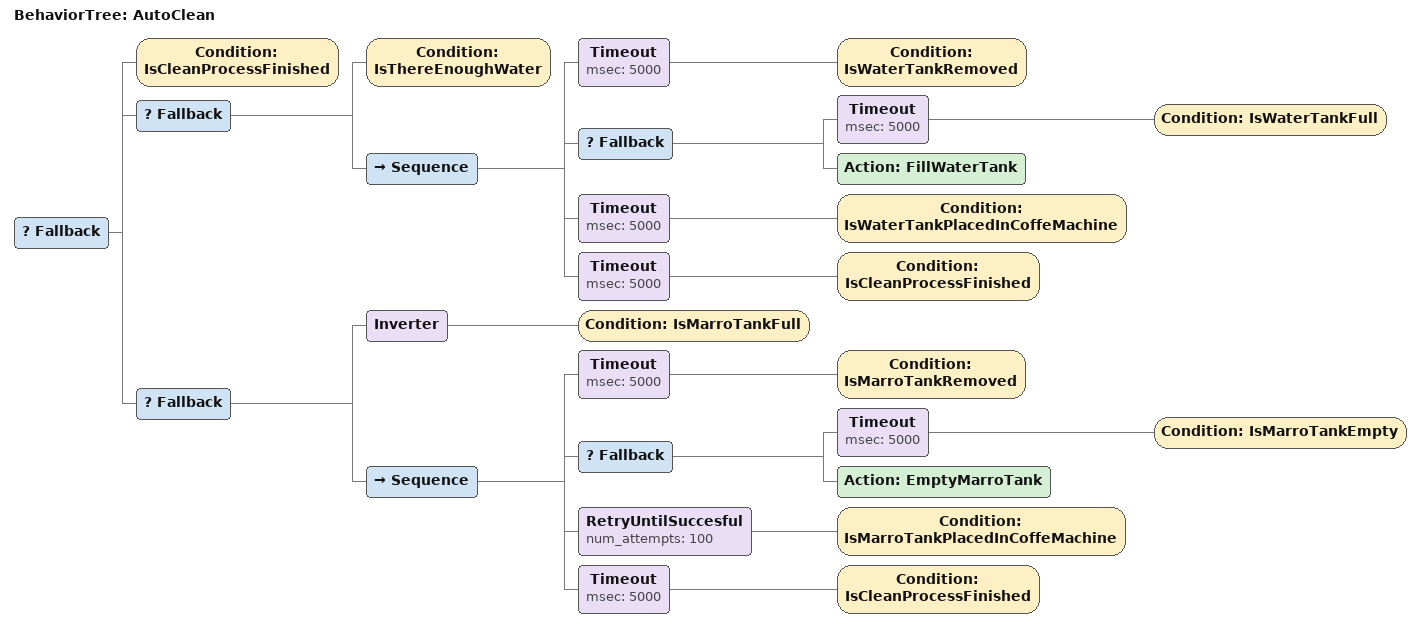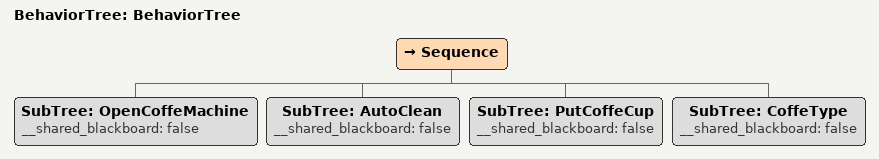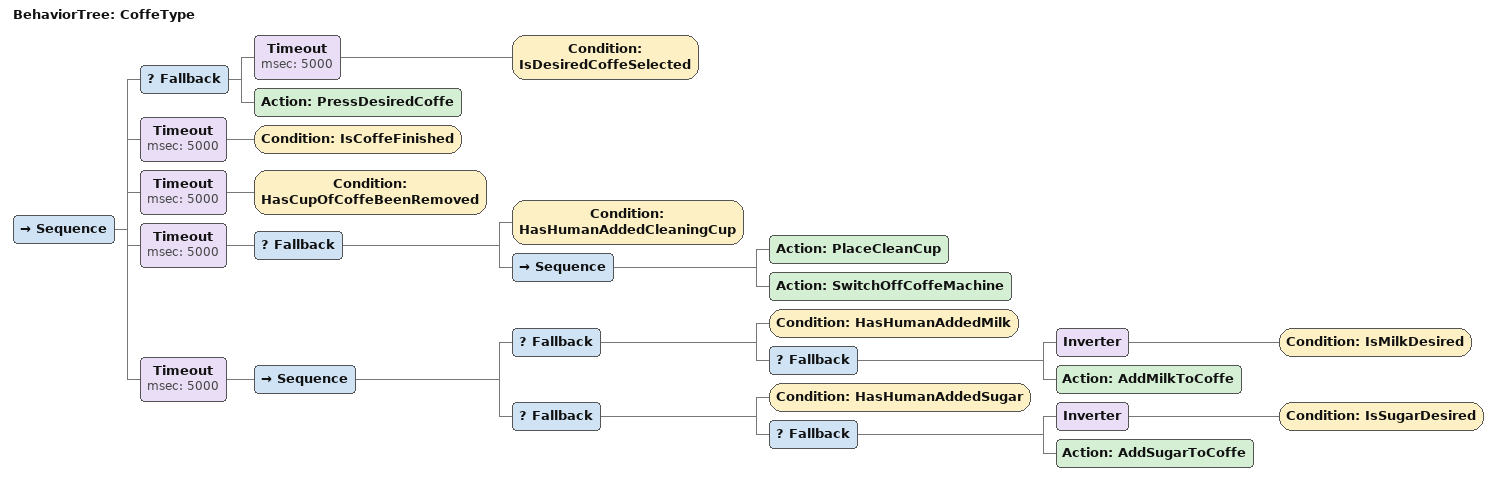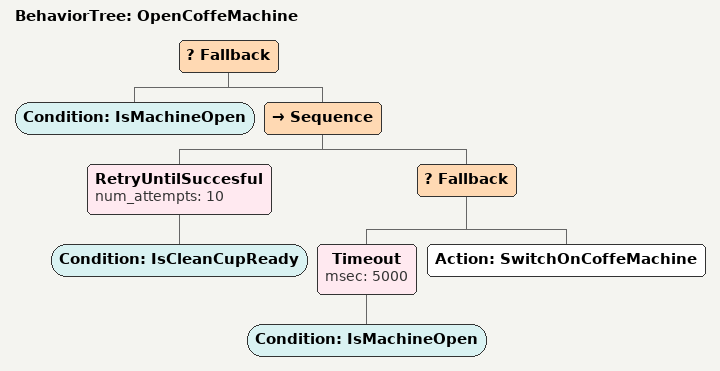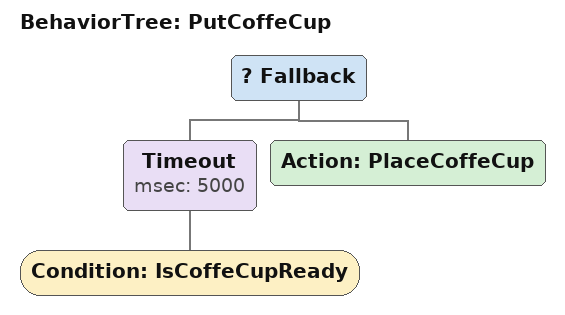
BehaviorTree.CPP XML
<?xml version="1.0"?>
<root main_tree_to_execute="BehaviorTree">
    <BehaviorTree ID="AutoClean">
        <Fallback>
            <Condition ID="IsCleanProcessFinished"/>
            <Fallback>
                <Condition ID="IsThereEnoughWater"/>
                <Sequence>
                    <Timeout msec="5000">
                        <Condition ID="IsWaterTankRemoved"/>
                    </Timeout>
                    <Fallback>
                        <Timeout msec="5000">
                            <Condition ID="IsWaterTankFull"/>
                        </Timeout>
                        <Action ID="FillWaterTank"/>
                    </Fallback>
                    <Timeout msec="5000">
                        <Condition ID="IsWaterTankPlacedInCoffeMachine"/>
                    </Timeout>
                    <Timeout msec="5000">
                        <Condition ID="IsCleanProcessFinished"/>
                    </Timeout>
                </Sequence>
            </Fallback>
            <Fallback>
                <Inverter>
                    <Condition ID="IsMarroTankFull"/>
                </Inverter>
                <Sequence>
                    <Timeout msec="5000">
                        <Condition ID="IsMarroTankRemoved"/>
                    </Timeout>
                    <Fallback>
                        <Timeout msec="5000">
                            <Condition ID="IsMarroTankEmpty"/>
                        </Timeout>
                        <Action ID="EmptyMarroTank"/>
                    </Fallback>
                    <RetryUntilSuccesful num_attempts="100">
                        <Condition ID="IsMarroTankPlacedInCoffeMachine"/>
                    </RetryUntilSuccesful>
                    <Timeout msec="5000">
                        <Condition ID="IsCleanProcessFinished"/>
                    </Timeout>
                </Sequence>
            </Fallback>
        </Fallback>
    </BehaviorTree>
    <BehaviorTree ID="BehaviorTree">
        <Sequence>
            <SubTree ID="OpenCoffeMachine" __shared_blackboard="false"/>
            <SubTree ID="AutoClean" __shared_blackboard="false"/>
            <SubTree ID="PutCoffeCup" __shared_blackboard="false"/>
            <SubTree ID="CoffeType" __shared_blackboard="false"/>
        </Sequence>
    </BehaviorTree>
    <BehaviorTree ID="CoffeType">
        <Sequence>
            <Fallback>
                <Timeout msec="5000">
                    <Condition ID="IsDesiredCoffeSelected"/>
                </Timeout>
                <Action ID="PressDesiredCoffe"/>
            </Fallback>
            <Timeout msec="5000">
                <Condition ID="IsCoffeFinished"/>
            </Timeout>
            <Timeout msec="5000">
                <Condition ID="HasCupOfCoffeBeenRemoved"/>
            </Timeout>
            <Timeout msec="5000">
                <Fallback>
                    <Condition ID="HasHumanAddedCleaningCup"/>
                    <Sequence>
                        <Action ID="PlaceCleanCup"/>
                        <Action ID="SwitchOffCoffeMachine"/>
                    </Sequence>
                </Fallback>
            </Timeout>
            <Timeout msec="5000">
                <Sequence>
                    <Fallback>
                        <Condition ID="HasHumanAddedMilk"/>
                        <Fallback>
                            <Inverter>
                                <Condition ID="IsMilkDesired"/>
                            </Inverter>
                            <Action ID="AddMilkToCoffe"/>
                        </Fallback>
                    </Fallback>
                    <Fallback>
                        <Condition ID="HasHumanAddedSugar"/>
                        <Fallback>
                            <Inverter>
                                <Condition ID="IsSugarDesired"/>
                            </Inverter>
                            <Action ID="AddSugarToCoffe"/>
                        </Fallback>
                    </Fallback>
                </Sequence>
            </Timeout>
        </Sequence>
    </BehaviorTree>
    <BehaviorTree ID="OpenCoffeMachine">
        <Fallback>
            <Condition ID="IsMachineOpen"/>
            <Sequence>
                <RetryUntilSuccesful num_attempts="10">
                    <Condition ID="IsCleanCupReady"/>
                </RetryUntilSuccesful>
                <Fallback>
                    <Timeout msec="5000">
                        <Condition ID="IsMachineOpen"/>
                    </Timeout>
                    <Action ID="SwitchOnCoffeMachine"/>
                </Fallback>
            </Sequence>
        </Fallback>
    </BehaviorTree>
    <BehaviorTree ID="PutCoffeCup">
        <Fallback>
            <Timeout msec="5000">
                <Condition ID="IsCoffeCupReady"/>
            </Timeout>
            <Action ID="PlaceCoffeCup"/>
        </Fallback>
    </BehaviorTree>
</root>
